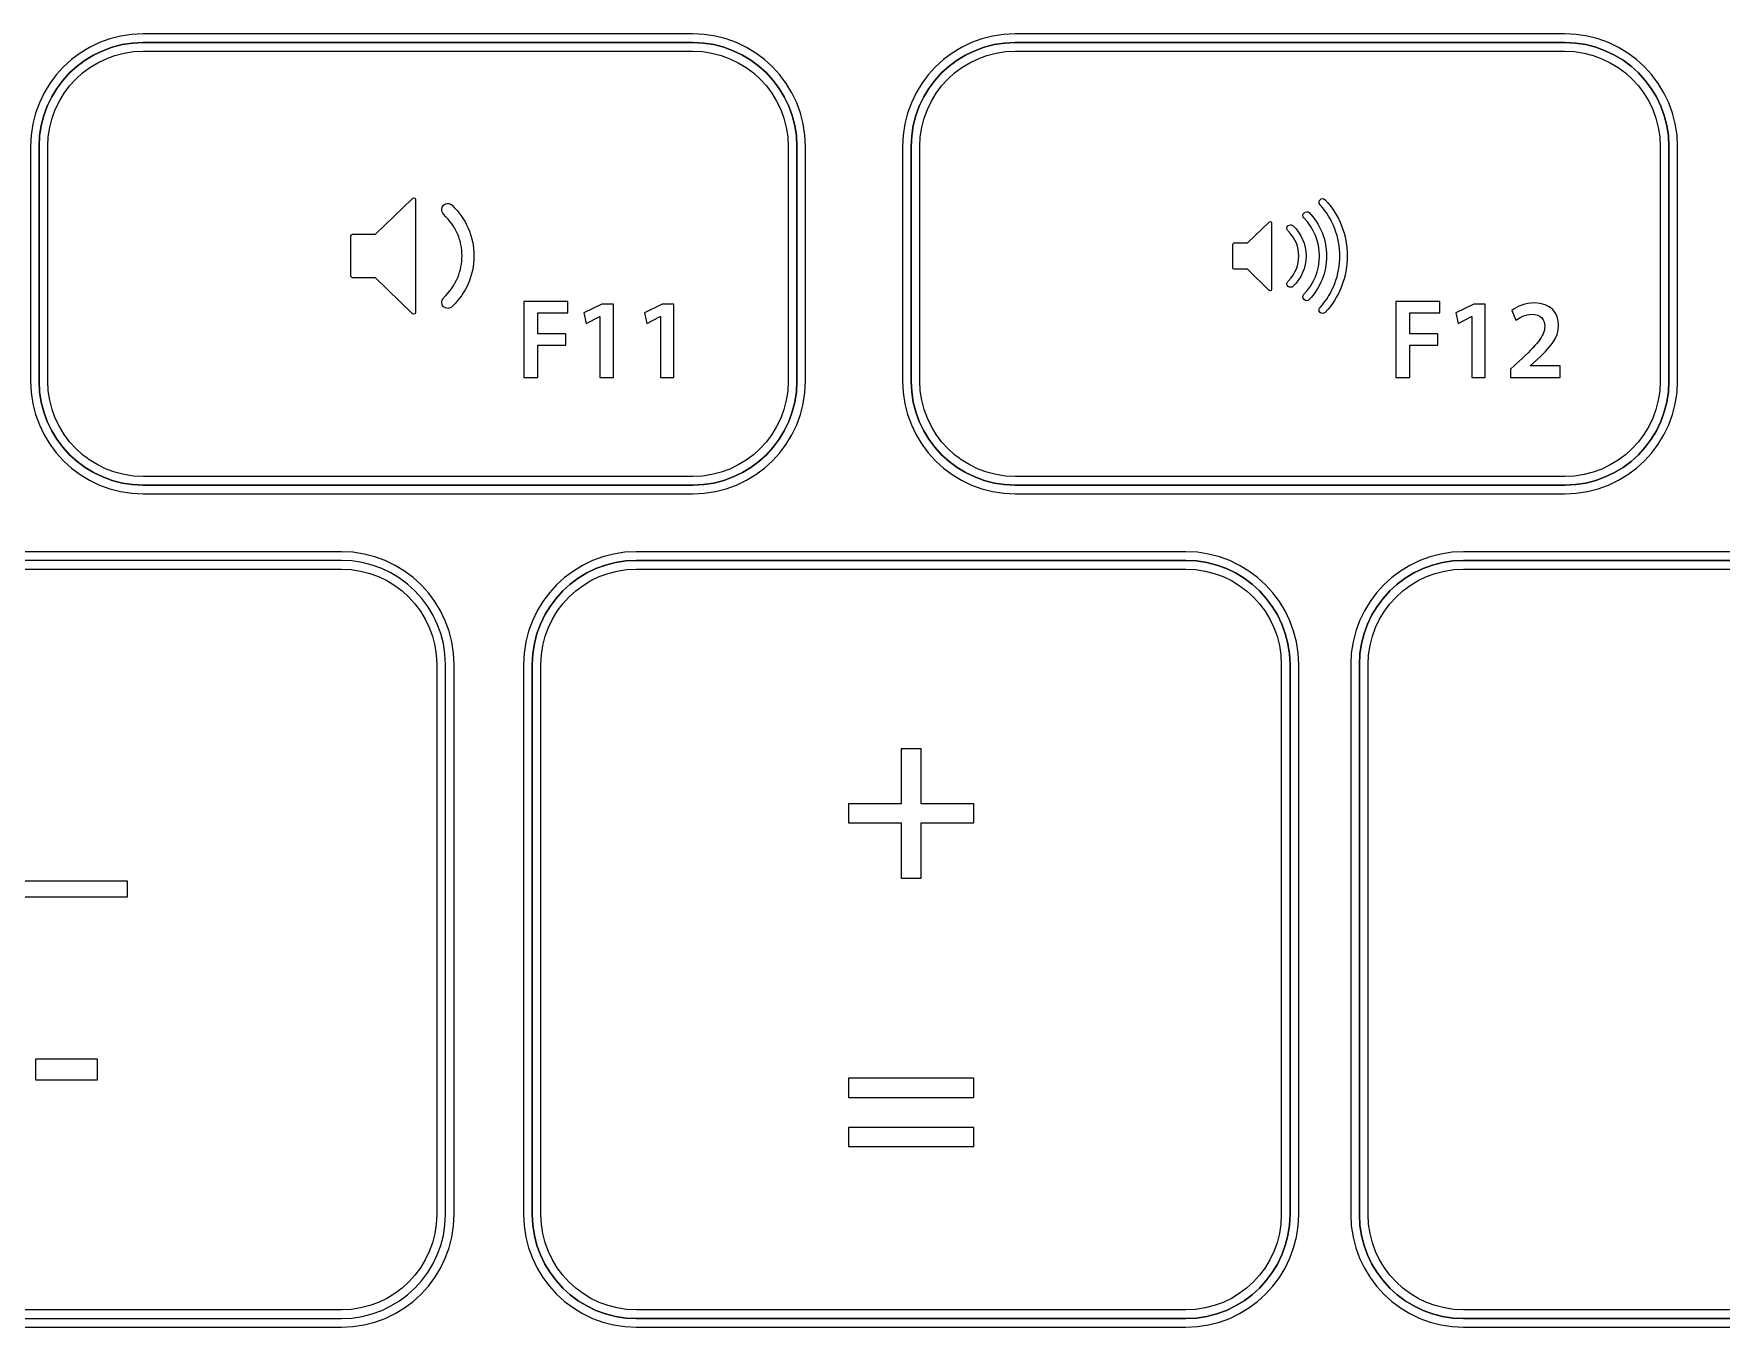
# Model space of a CAD drawing. Header units: millimetres. Extents: x -129 to 142, y -94 to 111.
# Drawn here: x 85.39 to 122.86, y 81.93 to 110.63 of the extents above; entities that cross this region are included whole.
import ezdxf

# ---------------------------------------------------------------- set-up
doc = ezdxf.new("R2010")
doc.units = ezdxf.units.MM
doc.header["$MEASUREMENT"] = 0
doc.layers.add('layer 1', color=7, linetype='Continuous')

msp = doc.modelspace()

# ---------------------------------------------------------------- linework, layer by layer
at = {"layer": 'layer 1', "color": 7, "lineweight": 25}
for points, knots in [([(100.023, 100.4215), (100.023, 100.4215), (87.8218, 100.4215), (87.8218, 100.4215), (87.8218, 100.4215), (86.4405, 100.4215), (85.3177, 101.5453), (85.3177, 102.9266), (85.3177, 102.9266), (85.3177, 102.9266), (85.3177, 108.1285), (85.3177, 108.1285), (85.3177, 108.1285), (85.3177, 109.5091), (86.4405, 110.633), (87.8218, 110.633), (87.8218, 110.633), (87.8218, 110.633), (100.023, 110.633), (100.023, 110.633), (100.023, 110.633), (101.4033, 110.633), (102.5273, 109.5091), (102.5273, 108.1285), (102.5273, 108.1285), (102.5273, 108.1285), (102.5273, 102.9266), (102.5273, 102.9266), (102.5273, 102.9266), (102.5273, 101.5453), (101.4033, 100.4215), (100.023, 100.4215)], [0, 0, 0, 0, 0.1111111, 0.1111111, 0.1111111, 0.1111111, 0.2222222, 0.2222222, 0.2222222, 0.2222222, 0.3333333, 0.3333333, 0.3333333, 0.3333333, 0.4444444, 0.4444444, 0.4444444, 0.4444444, 0.5555556, 0.5555556, 0.5555556, 0.5555556, 0.6666667, 0.6666667, 0.6666667, 0.6666667, 0.7777778, 0.7777778, 0.7777778, 0.7777778, 1, 1, 1, 1]), ([(119.3845, 100.4215), (119.3845, 100.4215), (107.1831, 100.4215), (107.1831, 100.4215), (107.1831, 100.4215), (105.8018, 100.4215), (104.679, 101.5453), (104.679, 102.9266), (104.679, 102.9266), (104.679, 102.9266), (104.679, 108.1285), (104.679, 108.1285), (104.679, 108.1285), (104.679, 109.5091), (105.8018, 110.633), (107.1831, 110.633), (107.1831, 110.633), (107.1831, 110.633), (119.3845, 110.633), (119.3845, 110.633), (119.3845, 110.633), (120.7648, 110.633), (121.889, 109.5091), (121.889, 108.1285), (121.889, 108.1285), (121.889, 108.1285), (121.889, 102.9266), (121.889, 102.9266), (121.889, 102.9266), (121.889, 101.5453), (120.7648, 100.4215), (119.3845, 100.4215)], [0, 0, 0, 0, 0.1111111, 0.1111111, 0.1111111, 0.1111111, 0.2222222, 0.2222222, 0.2222222, 0.2222222, 0.3333333, 0.3333333, 0.3333333, 0.3333333, 0.4444444, 0.4444444, 0.4444444, 0.4444444, 0.5555556, 0.5555556, 0.5555556, 0.5555556, 0.6666667, 0.6666667, 0.6666667, 0.6666667, 0.7777778, 0.7777778, 0.7777778, 0.7777778, 1, 1, 1, 1]), ([(87.8218, 110.2468), (87.8218, 110.2468), (87.8218, 110.2468), (87.8218, 110.2468), (87.8218, 110.2468), (86.6528, 110.2468), (85.7027, 109.2967), (85.7027, 108.1285), (85.7027, 108.1285), (85.7027, 108.1285), (85.7027, 102.9266), (85.7027, 102.9266), (85.7027, 102.9266), (85.7027, 101.7578), (86.6528, 100.8071), (87.8218, 100.8071), (87.8218, 100.8071), (87.8218, 100.8071), (100.023, 100.8071), (100.023, 100.8071), (100.023, 100.8071), (101.1904, 100.8071), (102.1411, 101.7578), (102.1411, 102.9266), (102.1411, 102.9266), (102.1411, 102.9266), (102.1411, 108.1285), (102.1411, 108.1285), (102.1411, 108.1285), (102.1411, 109.2967), (101.1904, 110.2468), (100.023, 110.2468), (100.023, 110.2468), (100.023, 110.2468), (87.8218, 110.2468), (87.8218, 110.2468)], [0, 0, 0, 0, 0.1, 0.1, 0.1, 0.1, 0.2, 0.2, 0.2, 0.2, 0.3, 0.3, 0.3, 0.3, 0.4, 0.4, 0.4, 0.4, 0.5, 0.5, 0.5, 0.5, 0.6, 0.6, 0.6, 0.6, 0.7, 0.7, 0.7, 0.7, 0.8, 0.8, 0.8, 0.8, 1, 1, 1, 1]), ([(107.1831, 110.2468), (107.1831, 110.2468), (107.1831, 110.2468), (107.1831, 110.2468), (107.1831, 110.2468), (106.0147, 110.2468), (105.064, 109.2967), (105.064, 108.1285), (105.064, 108.1285), (105.064, 108.1285), (105.064, 102.9266), (105.064, 102.9266), (105.064, 102.9266), (105.064, 101.7578), (106.0147, 100.8071), (107.1831, 100.8071), (107.1831, 100.8071), (107.1831, 100.8071), (119.3845, 100.8071), (119.3845, 100.8071), (119.3845, 100.8071), (120.5519, 100.8071), (121.503, 101.7578), (121.503, 102.9266), (121.503, 102.9266), (121.503, 102.9266), (121.503, 108.1285), (121.503, 108.1285), (121.503, 108.1285), (121.503, 109.2967), (120.5519, 110.2468), (119.3845, 110.2468), (119.3845, 110.2468), (119.3845, 110.2468), (107.1831, 110.2468), (107.1831, 110.2468)], [0, 0, 0, 0, 0.1, 0.1, 0.1, 0.1, 0.2, 0.2, 0.2, 0.2, 0.3, 0.3, 0.3, 0.3, 0.4, 0.4, 0.4, 0.4, 0.5, 0.5, 0.5, 0.5, 0.6, 0.6, 0.6, 0.6, 0.7, 0.7, 0.7, 0.7, 0.8, 0.8, 0.8, 0.8, 1, 1, 1, 1]), ([(92.2198, 81.9277), (92.2198, 81.9277), (80.0188, 81.9277), (80.0188, 81.9277), (80.0188, 81.9277), (78.6371, 81.9277), (77.5138, 83.0511), (77.5138, 84.4318), (77.5138, 84.4318), (77.5138, 84.4318), (77.5138, 96.6332), (77.5138, 96.6332), (77.5138, 96.6332), (77.5138, 98.0143), (78.6371, 99.1377), (80.0188, 99.1377), (80.0188, 99.1377), (80.0188, 99.1377), (92.2198, 99.1377), (92.2198, 99.1377), (92.2198, 99.1377), (93.6015, 99.1377), (94.7243, 98.0143), (94.7243, 96.6332), (94.7243, 96.6332), (94.7243, 96.6332), (94.7243, 84.4318), (94.7243, 84.4318), (94.7243, 84.4318), (94.7243, 83.0511), (93.6015, 81.9277), (92.2198, 81.9277)], [0, 0, 0, 0, 0.1111111, 0.1111111, 0.1111111, 0.1111111, 0.2222222, 0.2222222, 0.2222222, 0.2222222, 0.3333333, 0.3333333, 0.3333333, 0.3333333, 0.4444444, 0.4444444, 0.4444444, 0.4444444, 0.5555556, 0.5555556, 0.5555556, 0.5555556, 0.6666667, 0.6666667, 0.6666667, 0.6666667, 0.7777778, 0.7777778, 0.7777778, 0.7777778, 1, 1, 1, 1]), ([(94.532, 84.4318), (94.532, 83.1552), (93.4967, 82.12), (92.2198, 82.12), (92.2198, 82.12), (92.2198, 82.12), (80.0188, 82.12), (80.0188, 82.12), (80.0188, 82.12), (78.7419, 82.12), (77.707, 83.1552), (77.707, 84.4318), (77.707, 84.4318), (77.707, 84.4318), (77.707, 96.6332), (77.707, 96.6332), (77.707, 96.6332), (77.707, 97.9097), (78.7419, 98.9454), (80.0188, 98.9454), (80.0188, 98.9454), (80.0188, 98.9454), (92.2198, 98.9454), (92.2198, 98.9454), (92.2198, 98.9454), (93.4967, 98.9454), (94.532, 97.9097), (94.532, 96.6332), (94.532, 96.6332), (94.532, 96.6332), (94.532, 84.4318), (94.532, 84.4318)], [0, 0, 0, 0, 0.1111111, 0.1111111, 0.1111111, 0.1111111, 0.2222222, 0.2222222, 0.2222222, 0.2222222, 0.3333333, 0.3333333, 0.3333333, 0.3333333, 0.4444444, 0.4444444, 0.4444444, 0.4444444, 0.5555556, 0.5555556, 0.5555556, 0.5555556, 0.6666667, 0.6666667, 0.6666667, 0.6666667, 0.7777778, 0.7777778, 0.7777778, 0.7777778, 1, 1, 1, 1]), ([(110.972, 81.9277), (110.972, 81.9277), (98.7702, 81.9277), (98.7702, 81.9277), (98.7702, 81.9277), (97.3894, 81.9277), (96.2661, 83.0511), (96.2661, 84.4318), (96.2661, 84.4318), (96.2661, 84.4318), (96.2661, 96.6332), (96.2661, 96.6332), (96.2661, 96.6332), (96.2661, 98.0143), (97.3894, 99.1377), (98.7702, 99.1377), (98.7702, 99.1377), (98.7702, 99.1377), (110.972, 99.1377), (110.972, 99.1377), (110.972, 99.1377), (112.3517, 99.1377), (113.4761, 98.0143), (113.4761, 96.6332), (113.4761, 96.6332), (113.4761, 96.6332), (113.4761, 84.4318), (113.4761, 84.4318), (113.4761, 84.4318), (113.4761, 83.0511), (112.3517, 81.9277), (110.972, 81.9277)], [0, 0, 0, 0, 0.1111111, 0.1111111, 0.1111111, 0.1111111, 0.2222222, 0.2222222, 0.2222222, 0.2222222, 0.3333333, 0.3333333, 0.3333333, 0.3333333, 0.4444444, 0.4444444, 0.4444444, 0.4444444, 0.5555556, 0.5555556, 0.5555556, 0.5555556, 0.6666667, 0.6666667, 0.6666667, 0.6666667, 0.7777778, 0.7777778, 0.7777778, 0.7777778, 1, 1, 1, 1]), ([(139.098, 81.9277), (139.098, 81.9277), (117.1368, 81.9277), (117.1368, 81.9277), (117.1368, 81.9277), (115.755, 81.9277), (114.6317, 83.0511), (114.6317, 84.4318), (114.6317, 84.4318), (114.6317, 84.4318), (114.6317, 96.6332), (114.6317, 96.6332), (114.6317, 96.6332), (114.6317, 98.0143), (115.755, 99.1377), (117.1368, 99.1377), (117.1368, 99.1377), (117.1368, 99.1377), (139.098, 99.1377), (139.098, 99.1377), (139.098, 99.1377), (140.4793, 99.1377), (141.6026, 98.0143), (141.6026, 96.6332), (141.6026, 96.6332), (141.6026, 96.6332), (141.6026, 84.4318), (141.6026, 84.4318), (141.6026, 84.4318), (141.6026, 83.0511), (140.4793, 81.9277), (139.098, 81.9277)], [0, 0, 0, 0, 0.1111111, 0.1111111, 0.1111111, 0.1111111, 0.2222222, 0.2222222, 0.2222222, 0.2222222, 0.3333333, 0.3333333, 0.3333333, 0.3333333, 0.4444444, 0.4444444, 0.4444444, 0.4444444, 0.5555556, 0.5555556, 0.5555556, 0.5555556, 0.6666667, 0.6666667, 0.6666667, 0.6666667, 0.7777778, 0.7777778, 0.7777778, 0.7777778, 1, 1, 1, 1]), ([(80.0188, 98.7527), (80.0188, 98.7527), (80.0188, 98.7527), (80.0188, 98.7527), (80.0188, 98.7527), (78.85, 98.7527), (77.8993, 97.8014), (77.8993, 96.6332), (77.8993, 96.6332), (77.8993, 96.6332), (77.8993, 84.4318), (77.8993, 84.4318), (77.8993, 84.4318), (77.8993, 83.2638), (78.85, 82.3117), (80.0188, 82.3117), (80.0188, 82.3117), (80.0188, 82.3117), (92.2198, 82.3117), (92.2198, 82.3117), (92.2198, 82.3117), (93.3891, 82.3117), (94.3393, 83.2638), (94.3393, 84.4318), (94.3393, 84.4318), (94.3393, 84.4318), (94.3393, 96.6332), (94.3393, 96.6332), (94.3393, 96.6332), (94.3393, 97.8014), (93.3891, 98.7527), (92.2198, 98.7527), (92.2198, 98.7527), (92.2198, 98.7527), (80.0188, 98.7527), (80.0188, 98.7527)], [0, 0, 0, 0, 0.1, 0.1, 0.1, 0.1, 0.2, 0.2, 0.2, 0.2, 0.3, 0.3, 0.3, 0.3, 0.4, 0.4, 0.4, 0.4, 0.5, 0.5, 0.5, 0.5, 0.6, 0.6, 0.6, 0.6, 0.7, 0.7, 0.7, 0.7, 0.8, 0.8, 0.8, 0.8, 1, 1, 1, 1]), ([(98.7702, 98.7527), (98.7702, 98.7527), (98.7702, 98.7527), (98.7702, 98.7527), (98.7702, 98.7527), (97.6022, 98.7527), (96.6511, 97.8014), (96.6511, 96.6332), (96.6511, 96.6332), (96.6511, 96.6332), (96.6511, 84.4318), (96.6511, 84.4318), (96.6511, 84.4318), (96.6511, 83.2638), (97.6022, 82.3117), (98.7702, 82.3117), (98.7702, 82.3117), (98.7702, 82.3117), (110.972, 82.3117), (110.972, 82.3117), (110.972, 82.3117), (112.1408, 82.3117), (113.0905, 83.2638), (113.0905, 84.4318), (113.0905, 84.4318), (113.0905, 84.4318), (113.0905, 96.6332), (113.0905, 96.6332), (113.0905, 96.6332), (113.0905, 97.8014), (112.1408, 98.7527), (110.972, 98.7527), (110.972, 98.7527), (110.972, 98.7527), (98.7702, 98.7527), (98.7702, 98.7527)], [0, 0, 0, 0, 0.1, 0.1, 0.1, 0.1, 0.2, 0.2, 0.2, 0.2, 0.3, 0.3, 0.3, 0.3, 0.4, 0.4, 0.4, 0.4, 0.5, 0.5, 0.5, 0.5, 0.6, 0.6, 0.6, 0.6, 0.7, 0.7, 0.7, 0.7, 0.8, 0.8, 0.8, 0.8, 1, 1, 1, 1]), ([(117.1368, 98.7527), (117.1368, 98.7527), (117.1368, 98.7527), (117.1368, 98.7527), (117.1368, 98.7527), (115.9674, 98.7527), (115.0167, 97.8014), (115.0167, 96.6332), (115.0167, 96.6332), (115.0167, 96.6332), (115.0167, 84.4318), (115.0167, 84.4318), (115.0167, 84.4318), (115.0167, 83.2638), (115.9674, 82.3117), (117.1368, 82.3117), (117.1368, 82.3117), (117.1368, 82.3117), (139.098, 82.3117), (139.098, 82.3117), (139.098, 82.3117), (140.2669, 82.3117), (141.2176, 83.2638), (141.2176, 84.4318), (141.2176, 84.4318), (141.2176, 84.4318), (141.2176, 96.6332), (141.2176, 96.6332), (141.2176, 96.6332), (141.2176, 97.8014), (140.2669, 98.7527), (139.098, 98.7527), (139.098, 98.7527), (139.098, 98.7527), (117.1368, 98.7527), (117.1368, 98.7527)], [0, 0, 0, 0, 0.1, 0.1, 0.1, 0.1, 0.2, 0.2, 0.2, 0.2, 0.3, 0.3, 0.3, 0.3, 0.4, 0.4, 0.4, 0.4, 0.5, 0.5, 0.5, 0.5, 0.6, 0.6, 0.6, 0.6, 0.7, 0.7, 0.7, 0.7, 0.8, 0.8, 0.8, 0.8, 1, 1, 1, 1])]:
    msp.add_open_spline(points, degree=3, knots=knots, dxfattribs=at)
at = {"layer": 'layer 1', "color": 7}
for points in [[(102.3344, 102.9266), (102.3344, 101.6496), (101.2987, 100.6153), (100.023, 100.6153), (100.023, 100.6153), (100.023, 100.6153), (87.8218, 100.6153), (87.8218, 100.6153), (87.8218, 100.6153), (86.5442, 100.6153), (85.5094, 101.6496), (85.5094, 102.9266), (85.5094, 102.9266), (85.5094, 102.9266), (85.5094, 108.1285), (85.5094, 108.1285), (85.5094, 108.1285), (85.5094, 109.4048), (86.5442, 110.4391), (87.8218, 110.4391), (87.8218, 110.4391), (87.8218, 110.4391), (100.023, 110.4391), (100.023, 110.4391), (100.023, 110.4391), (101.2987, 110.4391), (102.3344, 109.4048), (102.3344, 108.1285), (102.3344, 108.1285), (102.3344, 108.1285), (102.3344, 102.9266), (102.3344, 102.9266)], [(121.6958, 102.9266), (121.6958, 101.6496), (120.6614, 100.6153), (119.3845, 100.6153), (119.3845, 100.6153), (119.3845, 100.6153), (107.1831, 100.6153), (107.1831, 100.6153), (107.1831, 100.6153), (105.9056, 100.6153), (104.8713, 101.6496), (104.8713, 102.9266), (104.8713, 102.9266), (104.8713, 102.9266), (104.8713, 108.1285), (104.8713, 108.1285), (104.8713, 108.1285), (104.8713, 109.4048), (105.9056, 110.4391), (107.1831, 110.4391), (107.1831, 110.4391), (107.1831, 110.4391), (119.3845, 110.4391), (119.3845, 110.4391), (119.3845, 110.4391), (120.6614, 110.4391), (121.6958, 109.4048), (121.6958, 108.1285), (121.6958, 108.1285), (121.6958, 108.1285), (121.6958, 102.9266), (121.6958, 102.9266)], [(113.2832, 84.4318), (113.2832, 83.1552), (112.249, 82.12), (110.972, 82.12), (110.972, 82.12), (110.972, 82.12), (98.7702, 82.12), (98.7702, 82.12), (98.7702, 82.12), (97.4935, 82.12), (96.4582, 83.1552), (96.4582, 84.4318), (96.4582, 84.4318), (96.4582, 84.4318), (96.4582, 96.6332), (96.4582, 96.6332), (96.4582, 96.6332), (96.4582, 97.9097), (97.4935, 98.9454), (98.7702, 98.9454), (98.7702, 98.9454), (98.7702, 98.9454), (110.972, 98.9454), (110.972, 98.9454), (110.972, 98.9454), (112.249, 98.9454), (113.2832, 97.9097), (113.2832, 96.6332), (113.2832, 96.6332), (113.2832, 96.6332), (113.2832, 84.4318), (113.2832, 84.4318)], [(141.4103, 84.4318), (141.4103, 83.1552), (140.375, 82.12), (139.098, 82.12), (139.098, 82.12), (139.098, 82.12), (117.1368, 82.12), (117.1368, 82.12), (117.1368, 82.12), (115.8593, 82.12), (114.8235, 83.1552), (114.8235, 84.4318), (114.8235, 84.4318), (114.8235, 84.4318), (114.8235, 96.6332), (114.8235, 96.6332), (114.8235, 96.6332), (114.8235, 97.9097), (115.8593, 98.9454), (117.1368, 98.9454), (117.1368, 98.9454), (117.1368, 98.9454), (139.098, 98.9454), (139.098, 98.9454), (139.098, 98.9454), (140.375, 98.9454), (141.4103, 97.9097), (141.4103, 96.6332), (141.4103, 96.6332), (141.4103, 96.6332), (141.4103, 84.4318), (141.4103, 84.4318)]]:
    msp.add_open_spline(points, degree=3, knots=[0, 0, 0, 0, 0.1111111, 0.1111111, 0.1111111, 0.1111111, 0.2222222, 0.2222222, 0.2222222, 0.2222222, 0.3333333, 0.3333333, 0.3333333, 0.3333333, 0.4444444, 0.4444444, 0.4444444, 0.4444444, 0.5555556, 0.5555556, 0.5555556, 0.5555556, 0.6666667, 0.6666667, 0.6666667, 0.6666667, 0.7777778, 0.7777778, 0.7777778, 0.7777778, 1, 1, 1, 1], dxfattribs=at)
at = {"layer": 'layer 1', "color": 251, "lineweight": 25}
for points in [[(85.5094, 108.1285), (85.5094, 109.4048), (86.5442, 110.4391), (87.8218, 110.4391)], [(87.8218, 110.4391), (87.8218, 110.4391), (100.023, 110.4391), (100.023, 110.4391)], [(100.023, 110.4391), (101.2987, 110.4391), (102.3344, 109.4048), (102.3344, 108.1285)], [(104.8713, 108.1285), (104.8713, 109.4048), (105.9056, 110.4391), (107.1831, 110.4391)], [(107.1831, 110.4391), (107.1831, 110.4391), (119.3845, 110.4391), (119.3845, 110.4391)], [(119.3845, 110.4391), (120.6614, 110.4391), (121.6958, 109.4048), (121.6958, 108.1285)], [(85.5094, 102.9266), (85.5094, 102.9266), (85.5094, 108.1285), (85.5094, 108.1285)], [(102.3344, 108.1285), (102.3344, 108.1285), (102.3344, 102.9266), (102.3344, 102.9266)], [(104.8713, 102.9266), (104.8713, 102.9266), (104.8713, 108.1285), (104.8713, 108.1285)], [(121.6958, 108.1285), (121.6958, 108.1285), (121.6958, 102.9266), (121.6958, 102.9266)], [(87.8218, 100.6153), (86.5442, 100.6153), (85.5094, 101.6496), (85.5094, 102.9266)], [(102.3344, 102.9266), (102.3344, 101.6496), (101.2987, 100.6153), (100.023, 100.6153)], [(107.1831, 100.6153), (105.9056, 100.6153), (104.8713, 101.6496), (104.8713, 102.9266)], [(121.6958, 102.9266), (121.6958, 101.6496), (120.6614, 100.6153), (119.3845, 100.6153)], [(100.023, 100.6153), (100.023, 100.6153), (87.8218, 100.6153), (87.8218, 100.6153)], [(119.3845, 100.6153), (119.3845, 100.6153), (107.1831, 100.6153), (107.1831, 100.6153)], [(96.4582, 96.6332), (96.4582, 97.9097), (97.4935, 98.9454), (98.7702, 98.9454)], [(98.7702, 98.9454), (98.7702, 98.9454), (110.972, 98.9454), (110.972, 98.9454)], [(110.972, 98.9454), (112.249, 98.9454), (113.2832, 97.9097), (113.2832, 96.6332)], [(114.8235, 96.6332), (114.8235, 97.9097), (115.8593, 98.9454), (117.1368, 98.9454)], [(117.1368, 98.9454), (117.1368, 98.9454), (139.098, 98.9454), (139.098, 98.9454)], [(96.4582, 84.4318), (96.4582, 84.4318), (96.4582, 96.6332), (96.4582, 96.6332)], [(113.2832, 96.6332), (113.2832, 96.6332), (113.2832, 84.4318), (113.2832, 84.4318)], [(114.8235, 84.4318), (114.8235, 84.4318), (114.8235, 96.6332), (114.8235, 96.6332)], [(98.7702, 82.12), (97.4935, 82.12), (96.4582, 83.1552), (96.4582, 84.4318)], [(113.2832, 84.4318), (113.2832, 83.1552), (112.249, 82.12), (110.972, 82.12)], [(117.1368, 82.12), (115.8593, 82.12), (114.8235, 83.1552), (114.8235, 84.4318)], [(110.972, 82.12), (110.972, 82.12), (98.7702, 82.12), (98.7702, 82.12)], [(139.098, 82.12), (139.098, 82.12), (117.1368, 82.12), (117.1368, 82.12)]]:
    msp.add_open_spline(points, degree=3, dxfattribs=at)
at = {"layer": 'layer 1', "color": 252}
for points, knots in [([(92.9746, 106.1875), (92.9746, 106.1875), (92.9746, 106.1875), (92.9746, 106.1875), (92.9746, 106.1875), (92.9746, 106.1875), (92.4722, 106.1875), (92.4722, 106.1875), (92.4722, 106.1875), (92.4463, 106.1875), (92.4307, 106.1475), (92.4307, 106.1475), (92.4307, 106.1475), (92.4307, 106.1475), (92.4307, 105.2584), (92.4307, 105.2584), (92.4307, 105.2584), (92.4307, 105.2374), (92.4463, 105.2134), (92.4722, 105.2134), (92.4722, 105.2134), (92.4722, 105.2134), (92.9746, 105.2134), (92.9746, 105.2134), (92.9746, 105.2134), (92.9746, 105.2134), (93.7928, 104.4262), (93.7928, 104.4262), (93.7928, 104.4262), (93.7928, 104.4262), (93.8158, 104.4082), (93.8299, 104.4082), (93.8299, 104.4082), (93.8554, 104.4082), (93.8677, 104.4228), (93.8677, 104.4482), (93.8677, 104.4482), (93.8677, 104.4482), (93.8677, 106.9553), (93.8677, 106.9553), (93.8677, 106.9553), (93.8677, 106.9763), (93.8554, 106.9939), (93.8299, 106.9939), (93.8299, 106.9939), (93.8158, 106.9939), (93.7928, 106.9699), (93.7928, 106.9699), (93.7928, 106.9699), (93.7928, 106.9699), (92.9746, 106.1875), (92.9746, 106.1875)], [0, 0, 0, 0, 0.0714286, 0.0714286, 0.0714286, 0.0714286, 0.1428571, 0.1428571, 0.1428571, 0.1428571, 0.2142857, 0.2142857, 0.2142857, 0.2142857, 0.2857143, 0.2857143, 0.2857143, 0.2857143, 0.3571429, 0.3571429, 0.3571429, 0.3571429, 0.4285714, 0.4285714, 0.4285714, 0.4285714, 0.5, 0.5, 0.5, 0.5, 0.5714286, 0.5714286, 0.5714286, 0.5714286, 0.6428571, 0.6428571, 0.6428571, 0.6428571, 0.7142857, 0.7142857, 0.7142857, 0.7142857, 0.7857143, 0.7857143, 0.7857143, 0.7857143, 0.8571429, 0.8571429, 0.8571429, 0.8571429, 1, 1, 1, 1]), ([(95.1622, 105.7056), (95.1622, 106.1475), (94.9822, 106.5335), (94.6809, 106.8266), (94.6809, 106.8266), (94.6495, 106.853), (94.6152, 106.8672), (94.5786, 106.8672), (94.5786, 106.8672), (94.5164, 106.8672), (94.4484, 106.8134), (94.4484, 106.7316), (94.4484, 106.7316), (94.4484, 106.7018), (94.467, 106.6587), (94.4886, 106.6273), (94.4886, 106.6273), (94.7831, 106.3354), (94.899, 106.0344), (94.899, 105.7056), (94.899, 105.7056), (94.899, 105.3701), (94.7831, 105.0705), (94.4886, 104.7696), (94.4886, 104.7696), (94.467, 104.7384), (94.4484, 104.6967), (94.4484, 104.6655), (94.4484, 104.6655), (94.4484, 104.5925), (94.5164, 104.5382), (94.5824, 104.5382), (94.5824, 104.5382), (94.6167, 104.5382), (94.6583, 104.5569), (94.6853, 104.5853), (94.6853, 104.5853), (94.9822, 104.8719), (95.1622, 105.2584), (95.1622, 105.7056)], [0, 0, 0, 0, 0.0909091, 0.0909091, 0.0909091, 0.0909091, 0.1818182, 0.1818182, 0.1818182, 0.1818182, 0.2727273, 0.2727273, 0.2727273, 0.2727273, 0.3636364, 0.3636364, 0.3636364, 0.3636364, 0.4545455, 0.4545455, 0.4545455, 0.4545455, 0.5454545, 0.5454545, 0.5454545, 0.5454545, 0.6363636, 0.6363636, 0.6363636, 0.6363636, 0.7272727, 0.7272727, 0.7272727, 0.7272727, 0.8181818, 0.8181818, 0.8181818, 0.8181818, 1, 1, 1, 1]), ([(114.5554, 105.7022), (114.5554, 106.1513), (114.3787, 106.6259), (114.0622, 106.9459), (114.0622, 106.9459), (114.048, 106.9671), (114.0274, 106.9743), (114.0084, 106.9743), (114.0084, 106.9743), (113.9667, 106.9743), (113.9271, 106.9333), (113.9271, 106.8941), (113.9271, 106.8941), (113.9271, 106.873), (113.9365, 106.8549), (113.9521, 106.8374), (113.9521, 106.8374), (114.2335, 106.5325), (114.3924, 106.1059), (114.3924, 105.7022), (114.3924, 105.7022), (114.3924, 105.2922), (114.2335, 104.8652), (113.9521, 104.5617), (113.9521, 104.5617), (113.9365, 104.5402), (113.9271, 104.524), (113.9271, 104.5036), (113.9271, 104.5036), (113.9271, 104.4644), (113.9667, 104.4272), (114.0084, 104.4272), (114.0084, 104.4272), (114.0274, 104.4272), (114.048, 104.4316), (114.0622, 104.4482), (114.0622, 104.4482), (114.3787, 104.7712), (114.5554, 105.252), (114.5554, 105.7022)], [0, 0, 0, 0, 0.0909091, 0.0909091, 0.0909091, 0.0909091, 0.1818182, 0.1818182, 0.1818182, 0.1818182, 0.2727273, 0.2727273, 0.2727273, 0.2727273, 0.3636364, 0.3636364, 0.3636364, 0.3636364, 0.4545455, 0.4545455, 0.4545455, 0.4545455, 0.5454545, 0.5454545, 0.5454545, 0.5454545, 0.6363636, 0.6363636, 0.6363636, 0.6363636, 0.7272727, 0.7272727, 0.7272727, 0.7272727, 0.8181818, 0.8181818, 0.8181818, 0.8181818, 1, 1, 1, 1]), ([(112.3399, 105.99), (112.3399, 105.99), (112.3399, 105.99), (112.3399, 105.99), (112.3399, 105.99), (112.3399, 105.99), (112.0376, 105.99), (112.0376, 105.99), (112.0376, 105.99), (112.0224, 105.99), (112.0111, 105.9645), (112.0111, 105.9645), (112.0111, 105.9645), (112.0111, 105.9645), (112.0111, 105.4347), (112.0111, 105.4347), (112.0111, 105.4347), (112.0111, 105.4223), (112.0224, 105.4081), (112.0376, 105.4081), (112.0376, 105.4081), (112.0376, 105.4081), (112.3399, 105.4081), (112.3399, 105.4081), (112.3399, 105.4081), (112.3399, 105.4081), (112.8239, 104.938), (112.8239, 104.938), (112.8239, 104.938), (112.8239, 104.938), (112.8376, 104.9262), (112.8454, 104.9262), (112.8454, 104.9262), (112.8581, 104.9262), (112.8699, 104.937), (112.8699, 104.9507), (112.8699, 104.9507), (112.8699, 104.9507), (112.8699, 106.4474), (112.8699, 106.4474), (112.8699, 106.4474), (112.8699, 106.4576), (112.8581, 106.4694), (112.8454, 106.4694), (112.8454, 106.4694), (112.8376, 106.4694), (112.8239, 106.4542), (112.8239, 106.4542), (112.8239, 106.4542), (112.8239, 106.4542), (112.3399, 105.99), (112.3399, 105.99)], [0, 0, 0, 0, 0.0714286, 0.0714286, 0.0714286, 0.0714286, 0.1428571, 0.1428571, 0.1428571, 0.1428571, 0.2142857, 0.2142857, 0.2142857, 0.2142857, 0.2857143, 0.2857143, 0.2857143, 0.2857143, 0.3571429, 0.3571429, 0.3571429, 0.3571429, 0.4285714, 0.4285714, 0.4285714, 0.4285714, 0.5, 0.5, 0.5, 0.5, 0.5714286, 0.5714286, 0.5714286, 0.5714286, 0.6428571, 0.6428571, 0.6428571, 0.6428571, 0.7142857, 0.7142857, 0.7142857, 0.7142857, 0.7857143, 0.7857143, 0.7857143, 0.7857143, 0.8571429, 0.8571429, 0.8571429, 0.8571429, 1, 1, 1, 1]), ([(114.096, 105.7022), (114.096, 105.7022), (114.096, 105.7022), (114.096, 105.7022), (114.096, 105.7022), (114.096, 106.057), (113.9565, 106.4082), (113.7114, 106.6647), (113.7114, 106.6647), (113.6928, 106.6773), (113.6732, 106.6837), (113.658, 106.6837), (113.658, 106.6837), (113.6101, 106.6837), (113.5695, 106.6451), (113.5695, 106.6025), (113.5695, 106.6025), (113.5695, 106.5849), (113.5783, 106.5624), (113.593, 106.5463), (113.593, 106.5463), (113.8112, 106.3212), (113.9365, 106.0164), (113.9365, 105.7022), (113.9365, 105.7022), (113.9365, 105.3803), (113.8112, 105.0759), (113.593, 104.8518), (113.593, 104.8518), (113.5783, 104.8396), (113.5695, 104.8176), (113.5695, 104.7996), (113.5695, 104.7996), (113.5695, 104.7482), (113.6101, 104.7095), (113.658, 104.7095), (113.658, 104.7095), (113.6732, 104.7095), (113.6928, 104.7188), (113.7114, 104.732), (113.7114, 104.732), (113.9565, 104.9919), (114.096, 105.3377), (114.096, 105.7022)], [0, 0, 0, 0, 0.0833333, 0.0833333, 0.0833333, 0.0833333, 0.1666667, 0.1666667, 0.1666667, 0.1666667, 0.25, 0.25, 0.25, 0.25, 0.3333333, 0.3333333, 0.3333333, 0.3333333, 0.4166667, 0.4166667, 0.4166667, 0.4166667, 0.5, 0.5, 0.5, 0.5, 0.5833333, 0.5833333, 0.5833333, 0.5833333, 0.6666667, 0.6666667, 0.6666667, 0.6666667, 0.75, 0.75, 0.75, 0.75, 0.8333333, 0.8333333, 0.8333333, 0.8333333, 1, 1, 1, 1]), ([(113.64, 105.7022), (113.64, 105.7022), (113.64, 105.7022), (113.64, 105.7022), (113.64, 105.7022), (113.64, 105.9645), (113.5329, 106.1953), (113.3528, 106.3682), (113.3528, 106.3682), (113.3366, 106.3862), (113.3156, 106.3936), (113.2916, 106.3936), (113.2916, 106.3936), (113.254, 106.3936), (113.2133, 106.3622), (113.2133, 106.3138), (113.2133, 106.3138), (113.2133, 106.2953), (113.2294, 106.2697), (113.2422, 106.2507), (113.2422, 106.2507), (113.4149, 106.076), (113.4765, 105.8979), (113.4765, 105.7022), (113.4765, 105.7022), (113.4765, 105.5026), (113.4149, 105.324), (113.2422, 105.143), (113.2422, 105.143), (113.2294, 105.1244), (113.2133, 105.0989), (113.2133, 105.0827), (113.2133, 105.0827), (113.2133, 105.0383), (113.254, 105.0061), (113.294, 105.0061), (113.294, 105.0061), (113.3204, 105.0061), (113.3406, 105.0153), (113.3546, 105.0345), (113.3546, 105.0345), (113.5329, 105.2032), (113.64, 105.4347), (113.64, 105.7022)], [0, 0, 0, 0, 0.0833333, 0.0833333, 0.0833333, 0.0833333, 0.1666667, 0.1666667, 0.1666667, 0.1666667, 0.25, 0.25, 0.25, 0.25, 0.3333333, 0.3333333, 0.3333333, 0.3333333, 0.4166667, 0.4166667, 0.4166667, 0.4166667, 0.5, 0.5, 0.5, 0.5, 0.5833333, 0.5833333, 0.5833333, 0.5833333, 0.6666667, 0.6666667, 0.6666667, 0.6666667, 0.75, 0.75, 0.75, 0.75, 0.8333333, 0.8333333, 0.8333333, 0.8333333, 1, 1, 1, 1]), ([(96.2733, 104.6923), (96.2733, 104.6923), (97.247, 104.6923), (97.247, 104.6923), (97.247, 104.6923), (97.247, 104.6923), (97.247, 104.4394), (97.247, 104.4394), (97.247, 104.4394), (97.247, 104.4394), (96.5806, 104.4394), (96.5806, 104.4394), (96.5806, 104.4394), (96.5806, 104.4394), (96.5806, 103.9746), (96.5806, 103.9746), (96.5806, 103.9746), (96.5806, 103.9746), (97.2025, 103.9746), (97.2025, 103.9746), (97.2025, 103.9746), (97.2025, 103.9746), (97.2025, 103.7212), (97.2025, 103.7212), (97.2025, 103.7212), (97.2025, 103.7212), (96.5806, 103.7212), (96.5806, 103.7212), (96.5806, 103.7212), (96.5806, 103.7212), (96.5806, 103.0049), (96.5806, 103.0049), (96.5806, 103.0049), (96.5806, 103.0049), (96.2733, 103.0049), (96.2733, 103.0049), (96.2733, 103.0049), (96.2733, 103.0049), (96.2733, 104.6923), (96.2733, 104.6923)], [0, 0, 0, 0, 0.0909091, 0.0909091, 0.0909091, 0.0909091, 0.1818182, 0.1818182, 0.1818182, 0.1818182, 0.2727273, 0.2727273, 0.2727273, 0.2727273, 0.3636364, 0.3636364, 0.3636364, 0.3636364, 0.4545455, 0.4545455, 0.4545455, 0.4545455, 0.5454545, 0.5454545, 0.5454545, 0.5454545, 0.6363636, 0.6363636, 0.6363636, 0.6363636, 0.7272727, 0.7272727, 0.7272727, 0.7272727, 0.8181818, 0.8181818, 0.8181818, 0.8181818, 1, 1, 1, 1]), ([(97.9608, 104.3553), (97.9608, 104.3553), (97.9564, 104.3553), (97.9564, 104.3553), (97.9564, 104.3553), (97.9564, 104.3553), (97.6576, 104.2035), (97.6576, 104.2035), (97.6576, 104.2035), (97.6576, 104.2035), (97.6056, 104.438), (97.6056, 104.438), (97.6056, 104.438), (97.6056, 104.438), (98.001, 104.6331), (98.001, 104.6331), (98.001, 104.6331), (98.001, 104.6331), (98.2589, 104.6331), (98.2589, 104.6331), (98.2589, 104.6331), (98.2589, 104.6331), (98.2589, 103.0049), (98.2589, 103.0049), (98.2589, 103.0049), (98.2589, 103.0049), (97.9608, 103.0049), (97.9608, 103.0049), (97.9608, 103.0049), (97.9608, 103.0049), (97.9608, 104.3553), (97.9608, 104.3553)], [0, 0, 0, 0, 0.1111111, 0.1111111, 0.1111111, 0.1111111, 0.2222222, 0.2222222, 0.2222222, 0.2222222, 0.3333333, 0.3333333, 0.3333333, 0.3333333, 0.4444444, 0.4444444, 0.4444444, 0.4444444, 0.5555556, 0.5555556, 0.5555556, 0.5555556, 0.6666667, 0.6666667, 0.6666667, 0.6666667, 0.7777778, 0.7777778, 0.7777778, 0.7777778, 1, 1, 1, 1]), ([(99.3034, 104.3553), (99.3034, 104.3553), (99.2975, 104.3553), (99.2975, 104.3553), (99.2975, 104.3553), (99.2975, 104.3553), (99.0005, 104.2035), (99.0005, 104.2035), (99.0005, 104.2035), (99.0005, 104.2035), (98.9477, 104.438), (98.9477, 104.438), (98.9477, 104.438), (98.9477, 104.438), (99.3441, 104.6331), (99.3441, 104.6331), (99.3441, 104.6331), (99.3441, 104.6331), (99.6008, 104.6331), (99.6008, 104.6331), (99.6008, 104.6331), (99.6008, 104.6331), (99.6008, 103.0049), (99.6008, 103.0049), (99.6008, 103.0049), (99.6008, 103.0049), (99.3034, 103.0049), (99.3034, 103.0049), (99.3034, 103.0049), (99.3034, 103.0049), (99.3034, 104.3553), (99.3034, 104.3553)], [0, 0, 0, 0, 0.1111111, 0.1111111, 0.1111111, 0.1111111, 0.2222222, 0.2222222, 0.2222222, 0.2222222, 0.3333333, 0.3333333, 0.3333333, 0.3333333, 0.4444444, 0.4444444, 0.4444444, 0.4444444, 0.5555556, 0.5555556, 0.5555556, 0.5555556, 0.6666667, 0.6666667, 0.6666667, 0.6666667, 0.7777778, 0.7777778, 0.7777778, 0.7777778, 1, 1, 1, 1]), ([(115.6338, 104.6923), (115.6338, 104.6923), (116.6079, 104.6923), (116.6079, 104.6923), (116.6079, 104.6923), (116.6079, 104.6923), (116.6079, 104.4394), (116.6079, 104.4394), (116.6079, 104.4394), (116.6079, 104.4394), (115.9419, 104.4394), (115.9419, 104.4394), (115.9419, 104.4394), (115.9419, 104.4394), (115.9419, 103.9746), (115.9419, 103.9746), (115.9419, 103.9746), (115.9419, 103.9746), (116.5629, 103.9746), (116.5629, 103.9746), (116.5629, 103.9746), (116.5629, 103.9746), (116.5629, 103.7212), (116.5629, 103.7212), (116.5629, 103.7212), (116.5629, 103.7212), (115.9419, 103.7212), (115.9419, 103.7212), (115.9419, 103.7212), (115.9419, 103.7212), (115.9419, 103.0049), (115.9419, 103.0049), (115.9419, 103.0049), (115.9419, 103.0049), (115.6338, 103.0049), (115.6338, 103.0049), (115.6338, 103.0049), (115.6338, 103.0049), (115.6338, 104.6923), (115.6338, 104.6923)], [0, 0, 0, 0, 0.0909091, 0.0909091, 0.0909091, 0.0909091, 0.1818182, 0.1818182, 0.1818182, 0.1818182, 0.2727273, 0.2727273, 0.2727273, 0.2727273, 0.3636364, 0.3636364, 0.3636364, 0.3636364, 0.4545455, 0.4545455, 0.4545455, 0.4545455, 0.5454545, 0.5454545, 0.5454545, 0.5454545, 0.6363636, 0.6363636, 0.6363636, 0.6363636, 0.7272727, 0.7272727, 0.7272727, 0.7272727, 0.8181818, 0.8181818, 0.8181818, 0.8181818, 1, 1, 1, 1]), ([(117.3212, 104.3553), (117.3212, 104.3553), (117.3164, 104.3553), (117.3164, 104.3553), (117.3164, 104.3553), (117.3164, 104.3553), (117.0189, 104.2035), (117.0189, 104.2035), (117.0189, 104.2035), (117.0189, 104.2035), (116.9665, 104.438), (116.9665, 104.438), (116.9665, 104.438), (116.9665, 104.438), (117.3619, 104.6331), (117.3619, 104.6331), (117.3619, 104.6331), (117.3619, 104.6331), (117.6196, 104.6331), (117.6196, 104.6331), (117.6196, 104.6331), (117.6196, 104.6331), (117.6196, 103.0049), (117.6196, 103.0049), (117.6196, 103.0049), (117.6196, 103.0049), (117.3212, 103.0049), (117.3212, 103.0049), (117.3212, 103.0049), (117.3212, 103.0049), (117.3212, 104.3553), (117.3212, 104.3553)], [0, 0, 0, 0, 0.1111111, 0.1111111, 0.1111111, 0.1111111, 0.2222222, 0.2222222, 0.2222222, 0.2222222, 0.3333333, 0.3333333, 0.3333333, 0.3333333, 0.4444444, 0.4444444, 0.4444444, 0.4444444, 0.5555556, 0.5555556, 0.5555556, 0.5555556, 0.6666667, 0.6666667, 0.6666667, 0.6666667, 0.7777778, 0.7777778, 0.7777778, 0.7777778, 1, 1, 1, 1]), ([(118.1804, 103.0049), (118.1804, 103.0049), (118.1804, 103.1923), (118.1804, 103.1923), (118.1804, 103.1923), (118.1804, 103.1923), (118.3742, 103.3704), (118.3742, 103.3704), (118.3742, 103.3704), (118.7562, 103.7256), (118.9373, 103.9217), (118.9397, 104.1366), (118.9397, 104.1366), (118.9397, 104.2819), (118.8628, 104.4096), (118.6485, 104.4096), (118.6485, 104.4096), (118.5067, 104.4096), (118.384, 104.3372), (118.3007, 104.2749), (118.3007, 104.2749), (118.3007, 104.2749), (118.2113, 104.4928), (118.2113, 104.4928), (118.2113, 104.4928), (118.3276, 104.5877), (118.5067, 104.6601), (118.7122, 104.6601), (118.7122, 104.6601), (119.0719, 104.6601), (119.248, 104.432), (119.248, 104.1664), (119.248, 104.1664), (119.248, 103.8821), (119.0419, 103.6508), (118.7592, 103.3885), (118.7592, 103.3885), (118.7592, 103.3885), (118.6169, 103.2652), (118.6169, 103.2652), (118.6169, 103.2652), (118.6169, 103.2652), (118.6169, 103.2608), (118.6169, 103.2608), (118.6169, 103.2608), (118.6169, 103.2608), (119.2851, 103.2608), (119.2851, 103.2608), (119.2851, 103.2608), (119.2851, 103.2608), (119.2851, 103.0049), (119.2851, 103.0049), (119.2851, 103.0049), (119.2851, 103.0049), (118.1804, 103.0049), (118.1804, 103.0049)], [0, 0, 0, 0, 0.0666667, 0.0666667, 0.0666667, 0.0666667, 0.1333333, 0.1333333, 0.1333333, 0.1333333, 0.2, 0.2, 0.2, 0.2, 0.2666667, 0.2666667, 0.2666667, 0.2666667, 0.3333333, 0.3333333, 0.3333333, 0.3333333, 0.4, 0.4, 0.4, 0.4, 0.4666667, 0.4666667, 0.4666667, 0.4666667, 0.5333333, 0.5333333, 0.5333333, 0.5333333, 0.6, 0.6, 0.6, 0.6, 0.6666667, 0.6666667, 0.6666667, 0.6666667, 0.7333333, 0.7333333, 0.7333333, 0.7333333, 0.8, 0.8, 0.8, 0.8, 0.8666667, 0.8666667, 0.8666667, 0.8666667, 1, 1, 1, 1]), ([(105.0924, 94.7627), (105.0924, 94.7627), (105.0924, 93.5439), (105.0924, 93.5439), (105.0924, 93.5439), (105.0924, 93.5439), (106.2632, 93.5439), (106.2632, 93.5439), (106.2632, 93.5439), (106.2632, 93.5439), (106.2632, 93.1222), (106.2632, 93.1222), (106.2632, 93.1222), (106.2632, 93.1222), (105.0924, 93.1222), (105.0924, 93.1222), (105.0924, 93.1222), (105.0924, 93.1222), (105.0924, 91.8936), (105.0924, 91.8936), (105.0924, 91.8936), (105.0924, 91.8936), (104.6506, 91.8936), (104.6506, 91.8936), (104.6506, 91.8936), (104.6506, 91.8936), (104.6506, 93.1222), (104.6506, 93.1222), (104.6506, 93.1222), (104.6506, 93.1222), (103.4798, 93.1222), (103.4798, 93.1222), (103.4798, 93.1222), (103.4798, 93.1222), (103.4798, 93.5439), (103.4798, 93.5439), (103.4798, 93.5439), (103.4798, 93.5439), (104.6506, 93.5439), (104.6506, 93.5439), (104.6506, 93.5439), (104.6506, 93.5439), (104.6506, 94.7627), (104.6506, 94.7627), (104.6506, 94.7627), (104.6506, 94.7627), (105.0924, 94.7627), (105.0924, 94.7627)], [0, 0, 0, 0, 0.0769231, 0.0769231, 0.0769231, 0.0769231, 0.1538462, 0.1538462, 0.1538462, 0.1538462, 0.2307692, 0.2307692, 0.2307692, 0.2307692, 0.3076923, 0.3076923, 0.3076923, 0.3076923, 0.3846154, 0.3846154, 0.3846154, 0.3846154, 0.4615385, 0.4615385, 0.4615385, 0.4615385, 0.5384615, 0.5384615, 0.5384615, 0.5384615, 0.6153846, 0.6153846, 0.6153846, 0.6153846, 0.6923077, 0.6923077, 0.6923077, 0.6923077, 0.7692308, 0.7692308, 0.7692308, 0.7692308, 0.8461538, 0.8461538, 0.8461538, 0.8461538, 1, 1, 1, 1]), ([(87.4686, 91.8305), (87.4686, 91.8305), (87.4686, 91.4772), (87.4686, 91.4772), (87.4686, 91.4772), (87.4686, 91.4772), (84.7706, 91.4772), (84.7706, 91.4772), (84.7706, 91.4772), (84.7706, 91.4772), (84.7706, 91.8305), (84.7706, 91.8305), (84.7706, 91.8305), (84.7706, 91.8305), (87.4686, 91.8305), (87.4686, 91.8305)], [0, 0, 0, 0, 0.2, 0.2, 0.2, 0.2, 0.4, 0.4, 0.4, 0.4, 0.6, 0.6, 0.6, 0.6, 1, 1, 1, 1]), ([(86.8069, 87.8777), (86.8069, 87.8777), (86.8069, 87.4193), (86.8069, 87.4193), (86.8069, 87.4193), (86.8069, 87.4193), (85.4312, 87.4193), (85.4312, 87.4193), (85.4312, 87.4193), (85.4312, 87.4193), (85.4312, 87.8777), (85.4312, 87.8777), (85.4312, 87.8777), (85.4312, 87.8777), (86.8069, 87.8777), (86.8069, 87.8777)], [0, 0, 0, 0, 0.2, 0.2, 0.2, 0.2, 0.4, 0.4, 0.4, 0.4, 0.6, 0.6, 0.6, 0.6, 1, 1, 1, 1]), ([(103.4798, 87.0283), (103.4798, 87.0283), (103.4798, 87.4539), (103.4798, 87.4539), (103.4798, 87.4539), (103.4798, 87.4539), (106.2632, 87.4539), (106.2632, 87.4539), (106.2632, 87.4539), (106.2632, 87.4539), (106.2632, 87.0283), (106.2632, 87.0283), (106.2632, 87.0283), (106.2632, 87.0283), (103.4798, 87.0283), (103.4798, 87.0283)], [0, 0, 0, 0, 0.2, 0.2, 0.2, 0.2, 0.4, 0.4, 0.4, 0.4, 0.6, 0.6, 0.6, 0.6, 1, 1, 1, 1]), ([(103.4798, 85.9377), (103.4798, 85.9377), (103.4798, 85.9377), (103.4798, 85.9377), (103.4798, 85.9377), (103.4798, 85.9377), (103.4798, 86.3594), (103.4798, 86.3594), (103.4798, 86.3594), (103.4798, 86.3594), (106.2632, 86.3594), (106.2632, 86.3594), (106.2632, 86.3594), (106.2632, 86.3594), (106.2632, 85.9377), (106.2632, 85.9377), (106.2632, 85.9377), (106.2632, 85.9377), (103.4798, 85.9377), (103.4798, 85.9377)], [0, 0, 0, 0, 0.1666667, 0.1666667, 0.1666667, 0.1666667, 0.3333333, 0.3333333, 0.3333333, 0.3333333, 0.5, 0.5, 0.5, 0.5, 0.6666667, 0.6666667, 0.6666667, 0.6666667, 1, 1, 1, 1])]:
    msp.add_open_spline(points, degree=3, knots=knots, dxfattribs=at)

doc.saveas('drawing.dxf')
